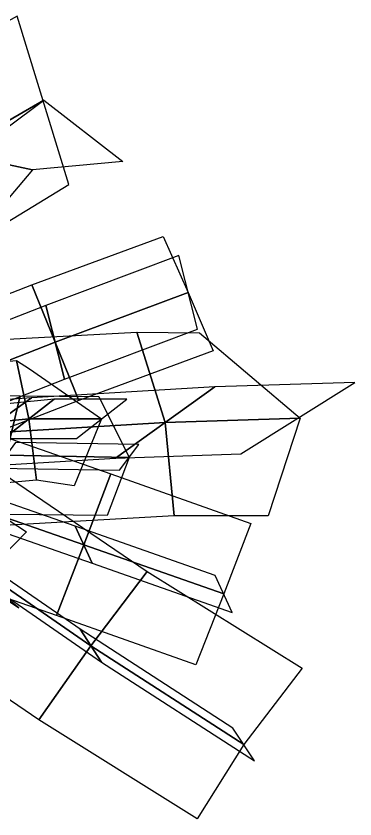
# Model space of a CAD drawing. Header units: metres. Extents: x -1.29 to 1.91, y -1.26 to 1.47.
# Drawn here: x 0.838 to 1.911, y -1.261 to 1.278 of the extents above; entities that cross this region are included whole.
import ezdxf

# ---------------------------------------------------------------- set-up
doc = ezdxf.new("R2010")
doc.units = ezdxf.units.M

msp = doc.modelspace()

# ---------------------------------------------------------------- linework, layer by layer
at = {"layer": 'coconut_palm5_leaves'}
for points in [[(0.542261, 1.111823, 4.300669), (0.733724, 0.579212, 4.08915), (1.00497, 0.744923, 3.373934), (0.842296, 1.277534, 3.635918)], [(0.637992, 0.845517, 4.19491), (0.397648, 0.778058, 3.906144), (0.578627, 0.752404, 3.215742), (0.926559, 1.011228, 3.508136)], [(0.890966, 0.791107, 4.333547), (0.637992, 0.845517, 4.19491), (0.926559, 1.011228, 3.508136), (1.176583, 0.817632, 3.472833)], [(0.565556, 0.407715, 4.812484), (0.331019, 0.432772, 4.59758), (0.637992, 0.845517, 4.19491), (0.890966, 0.791107, 4.333547)], [(0.962546, 0.246, 4.682178), (0.888324, 0.427271, 4.554142), (1.304159, 0.580339, 4.475233), (1.383277, 0.403622, 4.620402)], [(0.933121, 0.362486, 4.87876), (0.991971, 0.129513, 4.485596), (1.412703, 0.287135, 4.42382), (1.353852, 0.520109, 4.816984)], [(0.542338, 0.081888, 4.700009), (0.470808, 0.265332, 4.579216), (0.888324, 0.427271, 4.554142), (0.962546, 0.246, 4.682178)], [(1.037406, 0.062327, 4.792797), (0.962546, 0.246, 4.682178), (1.383277, 0.403622, 4.620402), (1.461995, 0.218802, 4.713446)], [(0.512913, 0.198374, 4.896591), (0.571763, -0.034599, 4.503427), (0.991971, 0.129513, 4.485596), (0.933121, 0.362486, 4.87876)], [(0.730345, -0.042327, 4.655583), (0.693867, 0.249603, 4.519075), (1.22019, 0.278434, 4.177269), (1.310167, -0.007515, 4.387934)], [(1.310167, -0.007515, 4.387934), (1.22019, 0.278434, 4.177269), (1.41912, 0.275701, 3.25466), (1.737496, 0.005988, 3.597944)], [(0.61406, -0.101923, 4.817898), (0.542338, 0.081888, 4.700009), (0.962546, 0.246, 4.682178), (1.037406, 0.062327, 4.792797)], [(0.452986, -0.037908, 4.925208), (0.455711, 0.154341, 4.830775), (0.839759, 0.187933, 4.605445), (0.878969, 0.003646, 4.774355)], [(0.878969, 0.003646, 4.774355), (0.839759, 0.187933, 4.605445), (0.880905, 0.162342, 3.90608), (1.109276, 0.003656, 4.174635)], [(0.887537, 0.070706, 4.868605), (0.573152, -0.155361, 4.442562), (1.152974, -0.120548, 4.174912), (1.467359, 0.105518, 4.600955)], [(1.467359, 0.105518, 4.600955), (1.152974, -0.120548, 4.174912), (1.549559, -0.107046, 3.371158), (1.9108, 0.119021, 3.845609)], [(0.377258, -0.098327, 5.030336), (0.432775, 0.088065, 4.968609), (0.850946, 0.076355, 4.91882), (0.80675, -0.111207, 5.054908)], [(0.80675, -0.111207, 5.054908), (0.850946, 0.076355, 4.91882), (1.100831, 0.074866, 4.400051), (1.196436, -0.118072, 4.649185)], [(0.270165, 0.027251, 4.925506), (-0.04422, -0.198816, 4.499463), (0.573152, -0.155361, 4.442562), (0.887537, 0.070706, 4.868605)], [(0.532611, 0.024368, 5.047611), (0.373361, -0.100183, 4.802806), (0.799344, -0.05863, 4.651953), (0.958594, 0.065921, 4.896758)], [(0.958594, 0.065921, 4.896758), (0.799344, -0.05863, 4.651953), (1.029651, -0.05862, 4.052232), (1.188901, 0.065932, 4.297038)], [(0.458679, -0.230418, 4.991677), (0.452986, -0.037908, 4.925208), (0.878969, 0.003646, 4.774355), (0.903315, -0.189818, 4.770247)], [(0.903315, -0.189818, 4.770247), (0.878969, 0.003646, 4.774355), (1.109276, 0.003656, 4.174635), (1.022546, -0.208135, 4.036943)], [(1.338862, -0.303374, 4.404441), (1.310167, -0.007515, 4.387934), (1.737496, 0.005988, 3.597944), (1.636344, -0.302479, 3.430104)], [(0.607581, -0.239188, 4.701025), (0.693295, -0.015175, 4.655742), (1.138587, -0.170491, 4.74313), (1.052695, -0.394199, 4.786423)], [(0.763289, -0.335469, 4.758027), (0.730345, -0.042327, 4.655583), (1.310167, -0.007515, 4.387934), (1.338862, -0.303374, 4.404441)], [(0.837013, -0.070463, 5.197739), (0.776487, -0.15195, 4.912077), (1.166174, -0.158815, 4.506354), (1.226699, -0.077328, 4.792016)], [(0.804853, -0.298363, 5.044835), (0.80675, -0.111207, 5.054908), (1.196436, -0.118072, 4.649185), (1.126984, -0.301856, 4.515715)], [(0.617949, -0.398622, 4.778902), (0.794423, -0.166563, 4.754348), (1.2537, -0.478779, 4.881719), (1.074706, -0.713602, 4.924554)], [(1.052695, -0.394199, 4.786423), (1.138587, -0.170491, 4.74313), (1.581262, -0.326635, 4.843984), (1.495524, -0.549811, 4.882599)], [(0.500139, -0.346452, 5.231726), (0.629817, -0.196913, 5.226783), (0.871268, -0.353953, 5.484), (0.72765, -0.500139, 5.506337)], [(0.58061, -0.180732, 4.937127), (0.634552, -0.297644, 4.464922), (1.079666, -0.452655, 4.55032), (1.025724, -0.335743, 5.022525)], [(0.381084, -0.252904, 5.352184), (0.619193, -0.44, 5.111268), (0.846704, -0.593687, 5.385879), (0.608595, -0.406591, 5.626795)], [(0.521717, -0.463247, 4.747062), (0.607581, -0.239188, 4.701025), (1.052695, -0.394199, 4.786423), (0.965871, -0.618169, 4.834243)], [(0.584111, -0.346683, 5.062204), (0.651788, -0.45056, 4.495599), (1.108545, -0.76554, 4.641251), (1.040868, -0.661663, 5.207858)], [(1.025724, -0.335743, 5.022525), (1.079666, -0.452655, 4.55032), (1.522495, -0.608267, 4.646496), (1.468553, -0.491355, 5.118701)], [(0.444241, -0.630816, 4.796827), (0.617949, -0.398622, 4.778902), (1.074706, -0.713602, 4.924554), (0.910655, -0.948072, 4.926971)], [(0.965871, -0.618169, 4.834243), (1.052695, -0.394199, 4.786423), (1.495524, -0.549811, 4.882599), (1.406844, -0.77372, 4.934767)], [(1.074706, -0.713602, 4.924554), (1.2537, -0.478779, 4.881719), (1.743317, -0.784511, 4.902554), (1.558706, -1.026075, 4.988607)], [(1.040868, -0.661663, 5.207858), (1.108545, -0.76554, 4.641251), (1.592545, -1.078013, 4.705304), (1.524868, -0.974136, 5.271911)], [(0.910655, -0.948072, 4.926971), (1.074706, -0.713602, 4.924554), (1.558706, -1.026075, 4.988607), (1.411291, -1.261343, 4.951066)]]:
    msp.add_3dface(points, dxfattribs=at)

doc.saveas('drawing.dxf')
